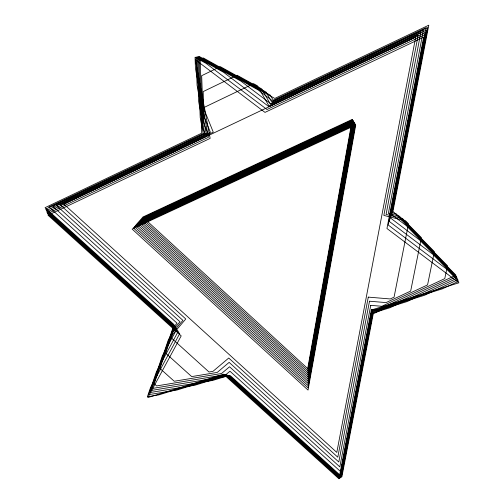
<?xml version="1.0" encoding="UTF-8"?>
<svg xmlns="http://www.w3.org/2000/svg" width="504" height="504" viewBox="0 0 504 504"><rect width="100%" height="100%" fill="white"/><g stroke="black" fill="none" stroke-linecap="round" stroke-linejoin="round"><path stroke-width="0.76" d="M352.296 119.391L307.711 368.613L142.764 217.085L352.296 119.391M352.617 119.927L307.742 370.635L141.763 218.213L352.617 119.927M352.945 120.469L307.774 372.689L140.748 219.36L352.945 120.469M353.272 121.023L307.805 374.768L139.715 220.519L353.272 121.023M353.606 121.577L307.837 376.872L138.676 221.691L353.606 121.577M353.947 122.138L307.868 379.008L137.617 222.881L353.947 122.138M354.287 122.711L307.9 381.163L136.546 224.085L354.287 122.711M354.64 123.291L307.931 383.349L135.463 225.301L354.64 123.291M354.986 123.877L307.963 385.56L134.366 226.535L354.986 123.877M355.345 124.475L307.994 387.803L133.258 227.789L355.345 124.475M355.711 125.08L308.032 390.077L132.13 229.062L355.711 125.08M415.687 37.164L336.804 452.422L63.888 204.139L415.687 37.164M368.279 297.121L337.793 457.191L228.734 358.035L212.978 371.347L208.996 371.996L171.328 337.938L172.456 334.669L185.781 318.988L60.222 204.826L213.268 132.161L204.75 111.056L204.618 107.188L253.607 83.695L257.431 85.819L268.853 105.764L418.232 34.839L383.84 215.41L405.55 220.828L408.498 223.814L394.071 297.158L390.254 298.948L368.279 297.121M369.501 301.209L338.801 462.011L229.137 362.376L217.243 372.412L191.684 376.601L165.659 353.146L172.847 332.218L182.908 320.374L56.498 205.525L210.433 132.407L204 116.5L203.162 91.596L237.082 75.241L261.696 88.912L270.308 103.969L420.809 32.483L386.07 214.414L402.469 218.503L421.376 237.674L410.672 291.085L386.07 302.589L369.501 301.209M370.736 305.355L339.816 466.887L229.553 366.773L221.565 373.495L174.214 381.245L159.951 368.437L173.244 329.723L179.991 321.772L52.737 206.231L207.566 132.665L203.244 121.999L201.682 75.688L220.305 66.654L266.005 92.043L271.782 102.148L423.423 30.089L388.338 213.406L399.344 216.147L434.36 251.647L427.568 284.911L381.843 306.281L370.736 305.355M371.328 310.023L338.959 478.8L223.518 374.207L147.842 397.543L181.201 335.872L48.038 215.233L210.149 138.386L195.338 59.667L264.991 112.392L423.656 37.176L386.959 228.507L458.936 282.801L371.328 310.023M371.725 310.798L339.564 478.391L224.929 374.516L158.621 394.953L147.382 396.78L150.501 387.689L179.733 333.566L47.426 213.677L208.417 137.315L195.458 68.563L195.061 57.267L206.086 63.391L267 109.525L424.702 34.719L388.193 224.992L446.393 268.922L458.59 281.276L442.241 288.893L371.725 310.798M371.984 309.538L340.843 471.813L229.969 371.215L225.95 374.592L156.587 385.925L154.211 383.802L173.647 327.197L177.043 323.196L48.926 206.949L204.656 132.917L202.482 127.556L200.164 59.447L203.269 57.935L270.371 95.212L273.275 100.302L426.082 27.663L390.631 212.379L396.175 213.759L447.457 265.74L444.78 278.618L377.572 310.01L371.984 309.538M372.109 311.56L340.15 477.981L226.321 374.819L176.816 390.077L148.598 394.664L156.435 371.794L178.284 331.286L46.828 212.146L206.703 136.263L197.07 85.226L196.088 57.034L223.669 72.355L268.985 106.703L425.741 32.294L389.403 221.514L432.86 254.337L457.916 279.72L424.507 295.287L372.109 311.56M372.494 312.31L340.736 477.584L227.695 375.121L194.834 385.245L149.795 392.578L162.345 355.988L176.86 329.043L46.229 210.641L205.021 135.223L198.652 101.543L197.096 56.813L240.975 81.182L270.944 103.906L426.768 29.9L390.606 218.081L419.441 239.879L457.254 278.183L407.1 301.568L372.494 312.31M372.872 313.047L341.309 477.187L229.049 375.417L212.694 380.451L150.98 390.512L168.216 340.263L175.449 326.819L45.644 209.147L203.351 134.196L200.195 117.52L198.097 56.587L258.017 89.87L272.885 101.153L427.776 27.537L391.791 214.691L406.142 225.546L456.593 276.671L390.02 307.73L372.872 313.047M373.25 313.778L341.882 476.797L230.385 375.707L152.145 388.477L174.056 324.633L45.064 207.673L201.713 133.182L199.08 56.366L274.793 98.425L428.778 25.2L392.956 211.34L455.944 275.171L373.25 313.778"/></g></svg>
